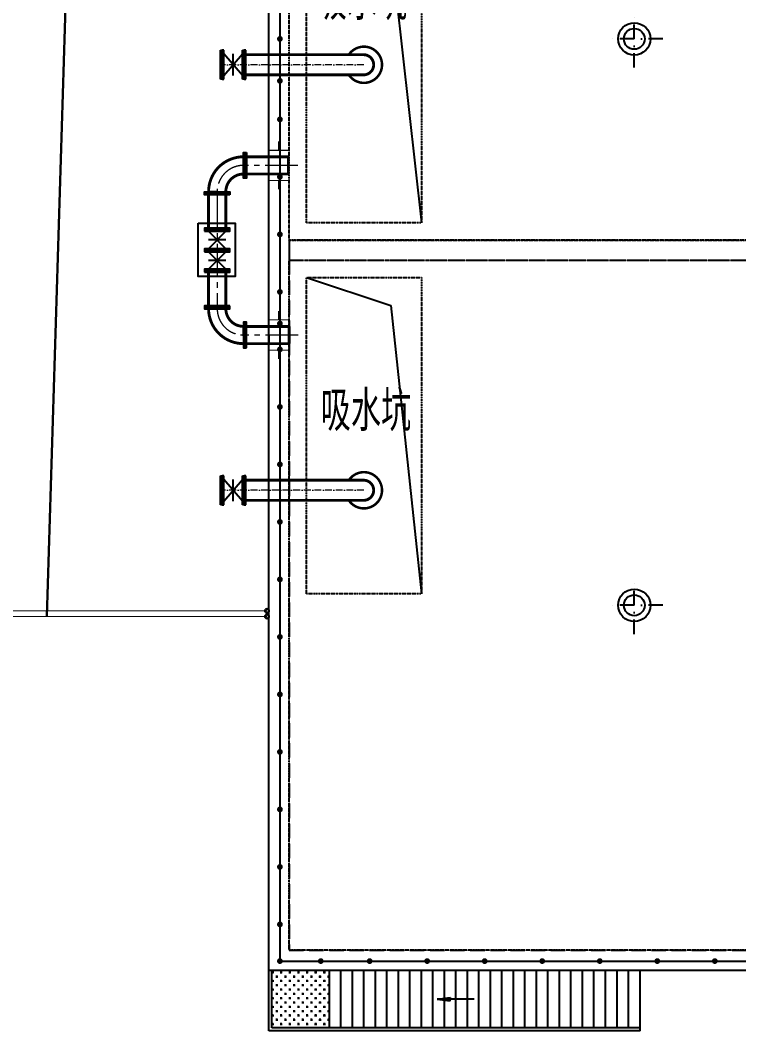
# Model space of a CAD drawing. Header units: millimetres. Extents: x -437359 to 106527, y -82378 to 117612.
# Drawn here: x -260831 to -248340, y 10498 to 28073 of the extents above; entities that cross this region are included whole.
import ezdxf

# ---------------------------------------------------------------- set-up
doc = ezdxf.new("R2010")
doc.units = ezdxf.units.MM
for name, pattern in [('ACAD_ISO05W100', [33, 24, -3, 0, -3, 0, -3]), ('ACAD_ISO10W100', [18.5, 12, -3, 0.5, -3]), ('CENTER2', [28.575, 19.05, -3.175, 3.175, -3.175]), ('DASH', [0.35, 0.25, -0.1]), ('DASHDOT', [1, 0.5, -0.25, 0, -0.25])]:
    doc.linetypes.add(name, pattern=pattern)
for name, color, linetype in [('1---冷却塔', 7, 'Continuous'), ('1--构筑物', 3, 'Continuous'), ('图层1', 7, 'Continuous'), ('栏杆', 2, 'Continuous'), ('水池构筑物', 67, 'Continuous'), ('水管', 4, 'Continuous'), ('法兰', 4, 'Continuous'), ('阀门、管件', 3, 'Continuous'), ('预埋件', 1, 'Continuous')]:
    doc.layers.add(name, color=color, linetype=linetype)
doc.layers.add('中心线', color=1, linetype='ACAD_ISO10W100', lineweight=5)
doc.layers.add('电缆通道', color=3, linetype='Continuous', lineweight=30)
doc.styles.add('HZXT', font='geditxt.shx', dxfattribs={"width": 0.72, "bigfont": 'hzfs_1.shx'})

# ---------------------------------------------------------------- blocks, each defined once
blk = doc.blocks.new('A$C3E227F65')
for points in [[(0, 12350), (0, 25050), (36700, 25050), (36700, 12350)], [(36700, 12700), (36700, 0), (0, 0), (0, 12700)]]:
    blk.add_lwpolyline(points)
at = {"layer": '1---冷却塔', "color": 1, "linetype": 'ACAD_ISO05W100', "lineweight": -2, "ltscale": 0.05}
for points in [[(350, 24700), (36350, 24700), (36350, 12700), (350, 12700)], [(350, 12350), (36350, 12350), (36350, 350), (350, 350)]]:
    blk.add_lwpolyline(points, close=True, dxfattribs=at)
blk.add_lwpolyline([(350, 12700), (36350, 12700)], dxfattribs=at)
blk = doc.blocks.new('DN350手动闸阀')
at = {"ltscale": 500}
for p, q in [((179789, 57553), (180166, 57232)), ((179789, 57232), (180166, 57553)), ((179789, 57393), (180166, 57393))]:
    blk.add_line(p, q, dxfattribs=at)
at = {"layer": '法兰', "ltscale": 500}
for p, q in [((179725, 57583), (179725, 57613)), ((179725, 57613), (180230, 57613)), ((179725, 57583), (179725, 57553)), ((180230, 57583), (179725, 57583)), ((180230, 57583), (179725, 57583)), ((179725, 57553), (180230, 57553)), ((180230, 57613), (180230, 57583)), ((180230, 57553), (180230, 57583)), ((179725, 57232), (180230, 57232)), ((179725, 57202), (179725, 57232)), ((179725, 57202), (179725, 57172)), ((180230, 57202), (179725, 57202)), ((180230, 57202), (179725, 57202)), ((179725, 57172), (180230, 57172)), ((180230, 57232), (180230, 57202)), ((180230, 57172), (180230, 57202))]:
    blk.add_line(p, q, dxfattribs=at)
blk = doc.blocks.new('qsc')
at = {"layer": '栏杆'}
h = blk.add_hatch(dxfattribs=at)
h.set_pattern_fill('CROSS', color=1, scale=300, angle=-90, style=0)
h.set_pattern_definition([(90, (389980.81, -795728.544), (75, 75), [37.5, -112.5]), (360, (389962.06, -795709.794), (75, -75), [37.5, -112.5])])
h.paths.add_polyline_path([(273915, 69237), (273915, 68237), (272915, 68237), (272915, 69237)])
h = blk.add_hatch(color=1, dxfattribs=at)
h.paths.add_polyline_path([(275791, 68737), (276013, 68737), (276013, 68707)])
h.paths.add_polyline_path([(276013, 68737), (275791, 68737), (276013, 68767)])
for p, q in [((274981, 87061), (275515, 82237)), ((273515, 81287), (274981, 80799)), ((274981, 80799), (275515, 75787))]:
    blk.add_line(p, q)
at = {"layer": '1---冷却塔', "color": 1, "linetype": 'ACAD_ISO05W100', "lineweight": -2, "ltscale": 0.05}
for points in [[(273515, 87737), (275515, 87737), (275515, 82237), (273515, 82237)], [(273515, 81287), (275515, 81287), (275515, 75787), (273515, 75787)]]:
    blk.add_lwpolyline(points, close=True, dxfattribs=at)
at = {"layer": '1--构筑物', "linetype": 'DASH', "ltscale": 1000}
for p, q in [((273215, 81587), (309215, 81587)), ((273215, 81587), (273215, 69587)), ((273215, 69587), (309215, 69587))]:
    blk.add_line(p, q, dxfattribs=at)
at = {"layer": '中心线', "linetype": 'ACAD_ISO10W100', "ltscale": 10}
for p, q in [((274515, 84987), (272022, 84987)), ((274515, 77587), (272022, 77587))]:
    blk.add_line(p, q, dxfattribs=at)
at = {"layer": '中心线', "color": 1, "linetype": 'CENTER2', "ltscale": 30}
for p, q in [((273369, 83237), (272474, 83237)), ((271965, 82728), (271965, 80744)), ((273374, 80287), (272474, 80287))]:
    blk.add_line(p, q, dxfattribs=at)
for centre, start, end in [((272422, 82780), 90, 180), ((272422, 80744), 180, 270)]:
    blk.add_arc(centre, 457, start, end, dxfattribs=at)
at = {"layer": '栏杆'}
for p, q in [((273055, 94112), (273055, 69399)), ((273055, 69399), (309615, 69399)), ((275791, 68737), (276013, 68767)), ((276434, 68737), (275791, 68737)), ((276013, 68767), (276013, 68737))]:
    blk.add_line(p, q, dxfattribs=at)
at = {"layer": '栏杆', "color": 1}
for p, q in [((272865, 68187), (272865, 69237)), ((272915, 68237), (272915, 69237)), ((273915, 68237), (273915, 69237)), ((273915, 68237), (273915, 69237)), ((274115, 68237), (274115, 69237)), ((274315, 68237), (274315, 69237)), ((274515, 68237), (274515, 69237)), ((274715, 68237), (274715, 69237)), ((274915, 68237), (274915, 69237)), ((275115, 68237), (275115, 69237)), ((275315, 68237), (275315, 69237)), ((275515, 68237), (275515, 69237)), ((275715, 68237), (275715, 69237)), ((275915, 68237), (275915, 69237)), ((276115, 68237), (276115, 69237)), ((276315, 68237), (276315, 69237)), ((276515, 68237), (276515, 69237)), ((276715, 68237), (276715, 69237)), ((276915, 68237), (276915, 69237)), ((277115, 68237), (277115, 69237)), ((277315, 68237), (277315, 69237)), ((277515, 68237), (277515, 69237)), ((277715, 68237), (277715, 69237)), ((277915, 68237), (277915, 69237)), ((278115, 68237), (278115, 69237)), ((278315, 68237), (278315, 69237)), ((278515, 68237), (278515, 69237)), ((278715, 68237), (278715, 69237)), ((278915, 68237), (278915, 69237)), ((279115, 68237), (279115, 69237)), ((279315, 68187), (279315, 69237)), ((275791, 68737), (276013, 68707)), ((276013, 68707), (276013, 68737)), ((279315, 68237), (272915, 68237)), ((279315, 68187), (272865, 68187))]:
    blk.add_line(p, q, dxfattribs=at)
at = {"layer": '栏杆', "const_width": 50}
for points in [[(273080, 85437, 1), (273030, 85437, 1)], [(273080, 84707, 1), (273030, 84707, 1)], [(273080, 84037, 1), (273030, 84037, 1)], [(273080, 83037, 1), (273030, 83037, 1)], [(273080, 82037, 1), (273030, 82037, 1)], [(273080, 82037, 1), (273030, 82037, 1)], [(273080, 81037, 1), (273030, 81037, 1)], [(273080, 80487, -1), (273030, 80487, -1)], [(273080, 80037, 1), (273030, 80037, 1)], [(273080, 79037, 1), (273030, 79037, 1)], [(273080, 79037, 1), (273030, 79037, 1)], [(273080, 78037, 1), (273030, 78037, 1)], [(273080, 77037, 1), (273030, 77037, 1)], [(273080, 76037, 1), (273030, 76037, 1)], [(273080, 76037, 1), (273030, 76037, 1)], [(273080, 75037, 1), (273030, 75037, 1)], [(273080, 74037, 1), (273030, 74037, 1)], [(273080, 73037, 1), (273030, 73037, 1)], [(273080, 73037, 1), (273030, 73037, 1)], [(273080, 72037, 1), (273030, 72037, 1)], [(273080, 71037, 1), (273030, 71037, 1)], [(273080, 70037, 1), (273030, 70037, 1)], [(273080, 70037, 1), (273030, 70037, 1)], [(273080, 69399, 1), (273030, 69399, 1)], [(273080, 69399, 1), (273030, 69399, 1)], [(273740, 69399, -1), (273790, 69399, -1)], [(274590, 69399, -1), (274640, 69399, -1)], [(275590, 69399, -1), (275640, 69399, -1)], [(276590, 69399, -1), (276640, 69399, -1)], [(277590, 69399, -1), (277640, 69399, -1)], [(278590, 69399, -1), (278640, 69399, -1)], [(279590, 69399, -1), (279640, 69399, -1)], [(280590, 69399, -1), (280640, 69399, -1)]]:
    blk.add_lwpolyline(points, format="xyb", close=True, dxfattribs=at)
at = {"layer": '水管'}
for p, q in [((272422, 83237), (272422, 83387)), ((272422, 83237), (272422, 83087)), ((271815, 82780), (272115, 82780)), ((271965, 82780), (271815, 82780)), ((271965, 82780), (272115, 82780)), ((273215, 81937), (273215, 81587)), ((271815, 80744), (272115, 80744)), ((271965, 80744), (271815, 80744)), ((271965, 80744), (272115, 80744)), ((272422, 80287), (272422, 80437)), ((272422, 80287), (272422, 80137)), ((272865, 80287), (272865, 80137))]:
    blk.add_line(p, q, dxfattribs=at)
for points, const_width in [([(274515, 84672, 1), (274515, 85302, 0.250492), (274253, 85162, 0.250492)], 43.8), ([(274515, 85162, -0.406405), (274685, 84987, -0.406677), (274515, 84812, -1.793516)], 50), ([(274253, 84812, 0.250492), (274515, 84672)], 43.8), ([(271815, 82780, -0.414214), (272422, 83387)], 50), ([(272115, 82780, -0.414214), (272422, 83087)], 50), ([(271815, 80744, 0.414214), (272422, 80137)], 50), ([(272115, 80744, 0.414214), (272422, 80437)], 50), ([(274515, 77272, 1), (274515, 77902, 0.250492), (274253, 77762, 0.250492)], 43.8), ([(274515, 77762, -0.406405), (274685, 77587, -0.406677), (274515, 77412, -1.793516)], 50), ([(274253, 77412, 0.250492), (274515, 77272)], 43.8)]:
    blk.add_lwpolyline(points, format="xyb", dxfattribs=dict(at, const_width=const_width))
at = {"layer": '水管', "const_width": 50}
for points in [[(272463, 85162), (274515, 85162)], [(272463, 84812), (274515, 84812)], [(272474, 83387), (273215, 83387)], [(273201, 83387), (273201, 83087)], [(272474, 83087), (273215, 83087)], [(271815, 82144), (271815, 82728)], [(272115, 82144), (272115, 82728)], [(271815, 80796), (271815, 81380)], [(272115, 80796), (272115, 81380)], [(272474, 80437), (273215, 80437)], [(273215, 80437), (273215, 80137)], [(272474, 80137), (273215, 80137)], [(272463, 77762), (274515, 77762)], [(272463, 77412), (274515, 77412)]]:
    blk.add_lwpolyline(points, dxfattribs=at)
at = {"layer": '水管'}
for points in [[(272448, 83459), (272448, 83014), (272422, 83014), (272422, 83459)], [(272474, 83459), (272474, 83014), (272448, 83014), (272448, 83459)], [(272187, 82754), (271742, 82754), (271742, 82780), (272187, 82780)], [(272187, 82728), (271742, 82728), (271742, 82754), (272187, 82754)], [(271631, 82231), (272279, 82231), (272279, 81306), (271631, 81306)], [(271742, 82118), (272187, 82118), (272187, 82144), (271742, 82144)], [(271742, 81380), (272187, 81380), (272187, 81406), (271742, 81406)], [(272187, 80796), (271742, 80796), (271742, 80770), (272187, 80770)], [(272187, 80770), (271742, 80770), (271742, 80744), (272187, 80744)], [(272448, 80064), (272448, 80509), (272422, 80509), (272422, 80064)], [(272474, 80064), (272474, 80509), (272448, 80509), (272448, 80064)]]:
    blk.add_lwpolyline(points, close=True, dxfattribs=at)
at = {"layer": '阀门、管件'}
for p, q in [((271815, 82092), (272115, 81788)), ((272115, 82092), (271815, 81788)), ((272115, 81940), (271814, 81940)), ((271815, 81736), (272115, 81432)), ((272115, 81736), (271815, 81432)), ((272115, 81584), (271814, 81584))]:
    blk.add_line(p, q, dxfattribs=at)
for points in [[(271742, 82092), (272187, 82092), (272187, 82118), (271742, 82118)], [(271742, 81762), (272187, 81762), (272187, 81788), (271742, 81788)], [(271742, 81736), (272187, 81736), (272187, 81762), (271742, 81762)], [(271742, 81406), (272187, 81406), (272187, 81432), (271742, 81432)]]:
    blk.add_lwpolyline(points, close=True, dxfattribs=at)
at = {"layer": '预埋件', "color": 2, "linetype": 'DASHDOT', "ltscale": 500}
for p, q in [((279215, 84937), (279215, 85936)), ((279714, 85437), (278715, 85437)), ((279215, 75087), (279215, 76086)), ((279714, 75587), (278715, 75587))]:
    blk.add_line(p, q, dxfattribs=at)
at = {"layer": '预埋件'}
for points, const_width in [([(273040, 83654), (273040, 83499)], 35), ([(272865, 83499), (273215, 83499)], 17.5), ([(272865, 82974), (273215, 82974)], 17.5), ([(273040, 82974), (273040, 82820)], 35), ([(273040, 80704), (273040, 80549)], 35), ([(272865, 80549), (273215, 80549)], 17.5), ([(272865, 80024), (273215, 80024)], 17.5), ([(273040, 80024), (273040, 79870)], 35)]:
    blk.add_lwpolyline(points, dxfattribs=dict(at, const_width=const_width))
at = {"layer": '预埋件', "color": 3}
for centre, radius in [((279215, 85437), 281), ((279215, 85437), 181), ((279215, 75587), 281), ((279215, 75587), 181)]:
    blk.add_circle(centre, radius, dxfattribs=at)
at = {"layer": '水池构筑物', "rotation": 90}
for p in [(329635, -94990), (329635, -102390)]:
    blk.add_blockref('DN350手动闸阀', p, dxfattribs=at)
at = {"layer": '水管'}
blk.add_blockref('A$C3E227F65', (272865, 69237), dxfattribs=at)
at = {"layer": '图层1', "color": 2, "linetype": 'ByBlock', "ltscale": 100, "style": 'HZXT', "width": 0.75}
for p in [(273693, 85767), (273763, 78618)]:
    blk.add_text('吸水坑', height=700, dxfattribs=at).set_placement(p)

msp = doc.modelspace()

# ---------------------------------------------------------------- linework, layer by layer
at = {"layer": '电缆通道'}
msp.add_line((-260366.4, 17703.2), (-259780.2, 36974.7), dxfattribs=at)
at = {"layer": '电缆通道', "color": 1, "linetype": 'DASH', "ltscale": 500, "const_width": 20}
for points in [[(-256541, 17800.6), (-262444.6, 17800.6)], [(-256541, 17703.2), (-262444.6, 17703.2)]]:
    msp.add_lwpolyline(points, dxfattribs=at)
at = {"layer": '电缆通道'}
for centre in [(-256541, 17800.6), (-256541, 17703.2)]:
    msp.add_circle(centre, 33.8, dxfattribs=at)

# ---------------------------------------------------------------- block references
at = {"layer": '水管'}
msp.add_blockref('qsc', (-529371.9, -57689.2), dxfattribs=at)

doc.saveas('drawing.dxf')
